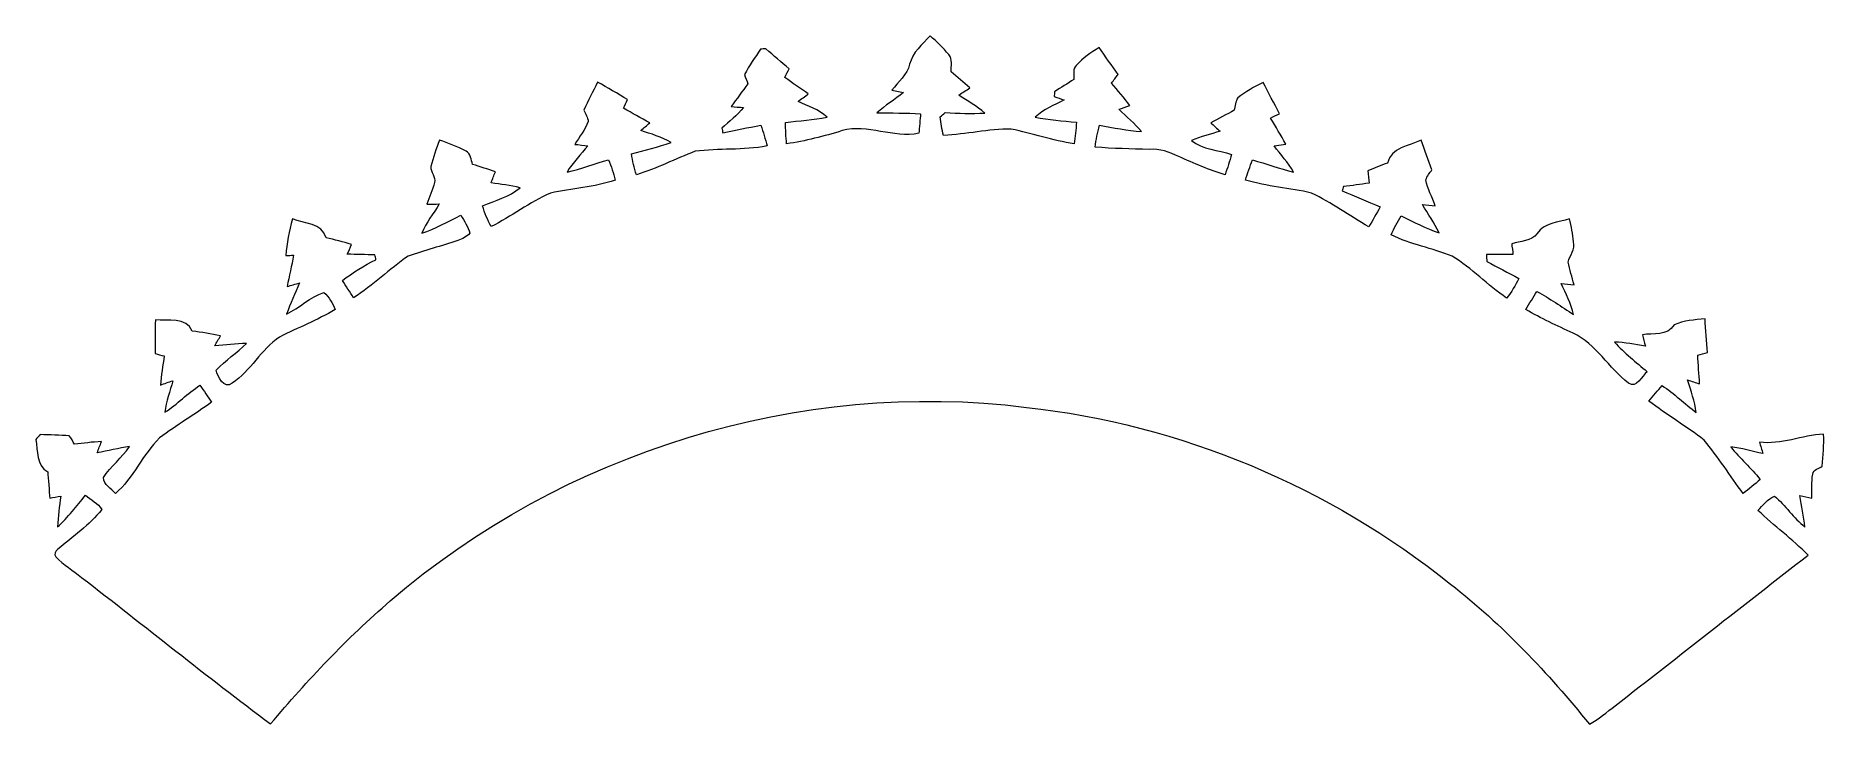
# Model space of a CAD drawing. Header units: centimetres. Extents: x -16.4 to 16.4, y -6.3 to 6.3.
import ezdxf

# ---------------------------------------------------------------- set-up
doc = ezdxf.new("R2010")
doc.units = ezdxf.units.CM
doc.header["$MEASUREMENT"] = 0
doc.layers.add('Layer 1', color=7, linetype='Continuous')

msp = doc.modelspace()

# ---------------------------------------------------------------- linework, layer by layer
at = {"layer": 'Layer 1', "color": 8, "lineweight": 9}
msp.add_open_spline([(-0.37039, 5.7995), (-0.31466, 6.0161), (-0.14074, 6.16956), (0.01025, 6.32337), (0.01025, 6.32337), (0.1242, 6.21048), (0.24661, 6.10394), (0.34786, 5.97835), (0.34786, 5.97835), (0.42547, 5.89157), (0.38914, 5.76598), (0.39478, 5.66085), (0.39478, 5.66085), (0.50767, 5.56278), (0.62162, 5.46436), (0.73415, 5.36558), (0.73415, 5.36558), (0.66783, 5.32113), (0.6008, 5.27809), (0.53624, 5.23116), (0.53624, 5.23116), (0.69641, 5.12568), (0.86503, 5.02973), (1.01038, 4.90238), (1.01038, 4.90238), (0.76731, 4.89286), (0.52531, 4.89426), (0.28295, 4.9112), (0.28295, 4.9112), (0.25191, 4.8858), (0.22086, 4.86005), (0.19017, 4.83465), (0.19017, 4.83465), (0.20393, 4.71894), (0.22474, 4.60217), (0.2512, 4.48822), (0.2512, 4.48822), (0.66642, 4.51821), (1.07776, 4.60675), (1.49474, 4.60958), (1.49474, 4.60958), (1.88209, 4.5302), (2.2578, 4.39862), (2.65009, 4.33829), (2.65009, 4.33829), (2.66738, 4.47023), (2.68678, 4.60146), (2.69242, 4.73446), (2.69242, 4.73446), (2.43983, 4.76374), (2.18513, 4.77609), (1.93642, 4.82759), (1.93642, 4.82759), (2.08635, 4.97363), (2.28532, 5.04737), (2.467, 5.14403), (2.467, 5.14403), (2.40667, 5.1645), (2.34635, 5.18496), (2.28602, 5.20507), (2.28602, 5.20507), (2.28708, 5.22764), (2.2892, 5.27315), (2.29061, 5.29573), (2.29061, 5.29573), (2.40914, 5.37122), (2.52944, 5.44531), (2.64762, 5.52221), (2.64762, 5.52221), (2.64586, 5.60864), (2.62187, 5.71024), (2.6896, 5.77974), (2.6896, 5.77974), (2.81237, 5.90956), (2.95559, 6.01857), (3.11117, 6.10571), (3.11117, 6.10571), (3.22582, 5.94096), (3.34189, 5.77657), (3.45936, 5.61323), (3.45936, 5.61323), (3.41809, 5.5589), (3.37611, 5.50563), (3.33483, 5.45166), (3.33483, 5.45166), (3.45125, 5.31937), (3.56766, 5.18602), (3.67103, 5.04279), (3.67103, 5.04279), (3.60435, 5.0195), (3.53803, 4.99587), (3.47206, 4.97187), (3.47206, 4.97187), (3.61353, 4.83852), (3.76275, 4.71188), (3.8894, 4.56372), (3.8894, 4.56372), (3.62799, 4.58206), (3.37117, 4.63286), (3.11399, 4.67802), (3.11399, 4.67802), (3.08365, 4.54572), (3.05155, 4.41308), (3.03638, 4.27761), (3.03638, 4.27761), (3.36588, 4.25221), (3.69678, 4.24163), (4.02769, 4.23634), (4.02769, 4.23634), (4.22207, 4.25927), (4.40234, 4.17848), (4.57591, 4.10369), (4.57591, 4.10369), (4.85283, 3.98022), (5.12976, 3.85287), (5.42292, 3.77102), (5.42292, 3.77102), (5.46526, 3.89485), (5.50547, 4.01938), (5.54287, 4.14497), (5.54287, 4.14497), (5.29733, 4.23105), (5.00911, 4.22893), (4.8045, 4.40179), (4.8045, 4.40179), (4.97525, 4.47129), (5.15516, 4.51396), (5.33085, 4.57007), (5.33085, 4.57007), (5.27371, 4.62157), (5.21584, 4.67202), (5.1594, 4.72388), (5.1594, 4.72388), (5.30298, 4.80149), (5.44726, 4.87769), (5.59155, 4.95495), (5.59155, 4.95495), (5.60954, 5.0315), (5.61201, 5.11475), (5.65364, 5.18355), (5.65364, 5.18355), (5.79969, 5.29255), (5.95668, 5.3878), (6.12142, 5.46647), (6.12142, 5.46647), (6.22408, 5.27633), (6.31898, 5.08159), (6.41987, 4.89003), (6.41987, 4.89003), (6.36519, 4.86428), (6.31051, 4.83852), (6.25618, 4.81207), (6.25618, 4.81207), (6.35073, 4.65226), (6.44845, 4.49422), (6.53735, 4.33087), (6.53735, 4.33087), (6.53735, 4.33087), (6.32251, 4.29983), (6.32251, 4.29983), (6.32251, 4.29983), (6.44351, 4.14144), (6.58039, 3.99292), (6.67846, 3.81794), (6.67846, 3.81794), (6.42446, 3.88462), (6.17646, 3.96999), (5.92457, 4.04266), (5.92457, 4.04266), (5.87906, 3.9206), (5.83497, 3.79783), (5.79616, 3.67366), (5.79616, 3.67366), (6.19163, 3.54772), (6.61037, 3.53255), (7.01078, 3.43165), (7.01078, 3.43165), (7.37766, 3.2595), (7.70716, 3.01678), (8.05853, 2.81464), (8.05853, 2.81464), (8.13578, 2.93177), (8.20175, 3.0563), (8.26737, 3.18012), (8.26737, 3.18012), (8.03806, 3.28384), (7.80453, 3.37768), (7.5724, 3.47363), (7.5724, 3.47363), (7.57769, 3.49374), (7.58827, 3.53431), (7.59356, 3.55477), (7.59356, 3.55477), (7.7509, 3.57135), (7.90895, 3.59146), (8.06558, 3.6151), (8.06558, 3.6151), (8.05676, 3.69094), (8.04866, 3.76644), (8.04124, 3.84193), (8.04124, 3.84193), (8.16296, 3.8885), (8.28324, 3.93753), (8.40531, 3.98587), (8.40531, 3.98587), (8.47233, 4.27091), (8.7983, 4.29807), (9.01985, 4.40391), (9.01985, 4.40391), (9.08828, 4.22328), (9.15391, 4.0416), (9.21847, 3.85957), (9.21847, 3.85957), (9.17859, 3.80101), (9.13168, 3.74598), (9.10698, 3.67895), (9.10698, 3.67895), (9.13661, 3.51032), (9.22551, 3.35863), (9.27985, 3.1967), (9.27985, 3.1967), (9.20153, 3.20587), (9.12356, 3.21469), (9.04561, 3.2221), (9.04561, 3.2221), (9.1472, 3.04924), (9.26573, 2.8859), (9.35181, 2.70387), (9.35181, 2.70387), (9.11016, 2.78536), (8.88298, 2.90319), (8.65578, 3.01714), (8.65578, 3.01714), (8.5877, 2.90354), (8.52525, 2.78642), (8.46951, 2.66612), (8.46951, 2.66612), (8.82794, 2.49044), (9.22446, 2.41988), (9.59418, 2.27454), (9.59418, 2.27454), (9.95047, 2.05017), (10.24611, 1.74537), (10.59113, 1.50513), (10.59113, 1.50513), (10.68109, 1.61485), (10.75552, 1.73655), (10.81444, 1.86567), (10.81444, 1.86567), (10.61864, 1.96868), (10.42461, 2.07487), (10.22881, 2.17647), (10.22881, 2.17647), (10.22493, 2.21915), (10.22176, 2.26184), (10.21894, 2.30417), (10.21894, 2.30417), (10.38087, 2.30558), (10.54527, 2.30594), (10.70825, 2.30664), (10.70825, 2.30664), (10.70225, 2.35568), (10.69026, 2.4534), (10.68426, 2.50243), (10.68426, 2.50243), (10.8416, 2.55323), (11.04586, 2.54442), (11.14993, 2.69258), (11.14993, 2.69258), (11.27869, 2.88908), (11.54222, 2.89155), (11.74718, 2.96105), (11.74718, 2.96105), (11.77822, 2.82135), (11.80821, 2.68094), (11.81809, 2.53736), (11.81809, 2.53736), (11.85584, 2.39625), (11.74789, 2.29288), (11.72249, 2.16588), (11.72249, 2.16588), (11.74789, 2.02583), (11.79304, 1.88931), (11.83008, 1.75102), (11.83008, 1.75102), (11.75106, 1.75737), (11.67239, 1.76513), (11.59407, 1.77254), (11.59407, 1.77254), (11.67768, 1.58521), (11.77364, 1.40177), (11.82162, 1.20068), (11.82162, 1.20068), (11.59972, 1.34709), (11.38135, 1.49913), (11.14852, 1.62755), (11.14852, 1.62755), (11.07902, 1.51783), (11.00987, 1.40776), (10.94426, 1.29593), (10.94426, 1.29593), (11.2233, 1.13154), (11.51646, 0.99431), (11.81174, 0.86131), (11.81174, 0.86131), (12.23719, 0.66023), (12.46579, 0.22031), (12.82844, -0.0605), (12.82844, -0.0605), (12.98155, -0.16739), (13.06974, 0.07991), (13.1724, 0.15117), (13.1724, 0.15117), (12.96744, 0.32791), (12.75154, 0.49478), (12.57162, 0.69798), (12.57162, 0.69798), (12.76247, 0.68916), (12.94945, 0.65), (13.13889, 0.62389), (13.13889, 0.62389), (13.1209, 0.69268), (13.10149, 0.76112), (13.08421, 0.82991), (13.08421, 0.82991), (13.28353, 0.86696), (13.5407, 0.80275), (13.66664, 1.01089), (13.66664, 1.01089), (13.84233, 1.09344), (14.042, 1.10473), (14.23391, 1.1259), (14.23391, 1.1259), (14.24802, 0.91846), (14.26495, 0.71032), (14.28118, 0.50289), (14.28118, 0.50289), (14.22086, 0.48807), (14.16018, 0.47361), (14.10021, 0.45915), (14.10021, 0.45915), (14.10797, 0.2824), (14.12208, 0.10672), (14.13513, -0.07002), (14.13513, -0.07002), (14.06105, -0.04744), (13.98767, -0.02381), (13.915, 0.00089), (13.915, 0.00089), (13.97603, -0.19632), (14.04341, -0.39211), (14.07375, -0.59742), (14.07375, -0.59742), (13.86138, -0.4355), (13.66664, -0.25029), (13.44545, -0.10036), (13.44545, -0.10036), (13.36502, -0.19561), (13.28459, -0.29051), (13.20486, -0.38576), (13.20486, -0.38576), (13.53047, -0.64293), (13.89066, -0.85213), (14.2198, -1.10437), (14.2198, -1.10437), (14.47027, -1.42151), (14.69852, -1.75665), (14.93241, -2.08685), (14.93241, -2.08685), (15.04036, -2.00324), (15.14478, -1.91575), (15.24885, -1.82756), (15.24885, -1.82756), (15.07881, -1.61801), (14.8742, -1.44021), (14.70593, -1.22995), (14.70593, -1.22995), (14.9063, -1.25077), (15.09963, -1.30827), (15.29577, -1.35166), (15.29577, -1.35166), (15.27602, -1.28111), (15.25414, -1.21126), (15.23262, -1.14176), (15.23262, -1.14176), (15.6355, -1.19397), (16.01191, -1.01652), (16.4102, -0.99572), (16.4102, -0.99572), (16.42253, -1.19291), (16.39891, -1.3887), (16.38691, -1.58555), (16.38691, -1.58555), (16.32412, -1.62436), (16.22816, -1.64447), (16.21123, -1.72772), (16.21123, -1.72772), (16.18795, -1.87342), (16.19747, -2.02194), (16.195, -2.1694), (16.195, -2.1694), (16.12162, -2.15423), (16.0493, -2.13731), (15.97663, -2.12107), (15.97663, -2.12107), (16.00485, -2.31439), (16.04966, -2.5056), (16.06835, -2.70105), (16.06835, -2.70105), (15.85739, -2.53664), (15.71417, -2.3017), (15.5085, -2.13342), (15.5085, -2.13342), (15.38361, -2.18845), (15.29471, -2.29675), (15.20652, -2.39624), (15.20652, -2.39624), (15.5025, -2.68059), (15.83764, -2.92259), (16.12514, -3.2161), (16.12514, -3.2161), (14.9444, -4.13791), (13.76507, -5.06148), (12.58538, -5.98435), (12.58538, -5.98435), (12.43157, -6.10324), (12.28129, -6.22671), (12.1123, -6.32337), (12.1123, -6.32337), (11.35172, -5.38286), (10.51704, -4.49669), (9.56312, -3.7488), (9.56312, -3.7488), (7.33956, -1.96691), (4.61012, -0.81227), (1.77414, -0.50217), (1.77414, -0.50217), (-2.39111, 0.01994), (-6.73168, -1.32168), (-9.90739, -4.05924), (-9.90739, -4.05924), (-10.70537, -4.74398), (-11.42222, -5.51692), (-12.10272, -6.31631), (-12.10272, -6.31631), (-13.27677, -5.44319), (-14.41236, -4.51856), (-15.57265, -3.62674), (-15.57265, -3.62674), (-15.72963, -3.50115), (-15.90532, -3.39567), (-16.04466, -3.25032), (-16.04466, -3.25032), (-16.08735, -3.20517), (-16.05137, -3.1392), (-16.00902, -3.10886), (-16.00902, -3.10886), (-15.72857, -2.8785), (-15.43154, -2.66154), (-15.20082, -2.3786), (-15.20082, -2.3786), (-15.27208, -2.26324), (-15.39943, -2.20045), (-15.50209, -2.1179), (-15.50209, -2.1179), (-15.66613, -2.3158), (-15.82065, -2.52606), (-16.01538, -2.69576), (-16.01538, -2.69576), (-16.00656, -2.50701), (-15.97728, -2.3204), (-15.95365, -2.13342), (-15.95365, -2.13342), (-16.02173, -2.14471), (-16.08947, -2.1567), (-16.15755, -2.16905), (-16.15755, -2.16905), (-16.16637, -2.0484), (-16.18436, -1.80675), (-16.19354, -1.68574), (-16.19354, -1.68574), (-16.40802, -1.56756), (-16.37592, -1.30016), (-16.41367, -1.09167), (-16.41367, -1.09167), (-16.38651, -1.06203), (-16.35899, -1.03275), (-16.33182, -1.00347), (-16.33182, -1.00347), (-16.15367, -1.00453), (-15.97552, -1.01264), (-15.79807, -1.02782), (-15.79807, -1.02782), (-15.76068, -1.07332), (-15.73351, -1.12659), (-15.70353, -1.17774), (-15.70353, -1.17774), (-15.53843, -1.16152), (-15.37403, -1.13823), (-15.20823, -1.13188), (-15.20823, -1.13188), (-15.23398, -1.19997), (-15.26079, -1.26805), (-15.2869, -1.33614), (-15.2869, -1.33614), (-15.08687, -1.30757), (-14.89249, -1.24936), (-14.69176, -1.22325), (-14.69176, -1.22325), (-14.83252, -1.42857), (-15.03642, -1.5845), (-15.1726, -1.79228), (-15.1726, -1.79228), (-15.16872, -1.9221), (-15.0269, -1.99266), (-14.95282, -2.08615), (-14.95282, -2.08615), (-14.61768, -1.79934), (-14.45505, -1.36577), (-14.13966, -1.06309), (-14.13966, -1.06309), (-13.82922, -0.83379), (-13.49902, -0.63235), (-13.18434, -0.40904), (-13.18434, -0.40904), (-13.2556, -0.30497), (-13.32792, -0.20055), (-13.39883, -0.09754), (-13.39883, -0.09754), (-13.62814, -0.24394), (-13.81511, -0.44538), (-14.04336, -0.59284), (-14.04336, -0.59284), (-14.02219, -0.39387), (-13.94705, -0.2069), (-13.89766, -0.01428), (-13.89766, -0.01428), (-13.97421, -0.03898), (-14.05006, -0.06579), (-14.12626, -0.0926), (-14.12626, -0.0926), (-14.10686, 0.08626), (-14.08357, 0.26406), (-14.055, 0.44151), (-14.055, 0.44151), (-14.11109, 0.45597), (-14.16753, 0.47043), (-14.22398, 0.48419), (-14.22398, 0.48419), (-14.22257, 0.69127), (-14.22151, 0.898), (-14.21727, 1.10473), (-14.21727, 1.10473), (-13.99361, 1.08003), (-13.64507, 1.16647), (-13.541, 0.898), (-13.541, 0.898), (-13.36814, 0.87048), (-13.19281, 0.8532), (-13.02242, 0.81051), (-13.02242, 0.81051), (-13.05734, 0.75019), (-13.09297, 0.68986), (-13.12719, 0.62883), (-13.12719, 0.62883), (-12.93281, 0.64365), (-12.73914, 0.6634), (-12.5444, 0.67222), (-12.5444, 0.67222), (-12.71797, 0.49654), (-12.93175, 0.3639), (-13.09967, 0.18327), (-13.09967, 0.18327), (-13.07604, 0.0591), (-12.95821, -0.17056), (-12.81004, -0.05979), (-12.81004, -0.05979), (-12.46714, 0.16599), (-12.27911, 0.56251), (-11.93657, 0.78935), (-11.93657, 0.78935), (-11.59755, 0.96044), (-11.24406, 1.10191), (-10.91527, 1.29347), (-10.91527, 1.29347), (-10.96854, 1.40741), (-11.02499, 1.52595), (-11.12377, 1.60744), (-11.12377, 1.60744), (-11.37741, 1.52736), (-11.57144, 1.32557), (-11.80886, 1.20986), (-11.80886, 1.20986), (-11.73795, 1.40459), (-11.64835, 1.59121), (-11.57144, 1.78347), (-11.57144, 1.78347), (-11.64729, 1.76231), (-11.72278, 1.73973), (-11.79757, 1.71645), (-11.79757, 1.71645), (-11.76018, 1.90906), (-11.7182, 2.10062), (-11.67904, 2.29288), (-11.67904, 2.29288), (-11.72772, 2.29006), (-11.77641, 2.28724), (-11.82474, 2.28477), (-11.82474, 2.28477), (-11.80251, 2.51231), (-11.76582, 2.73844), (-11.6995, 2.95752), (-11.6995, 2.95752), (-11.48148, 2.87109), (-11.16046, 2.88238), (-11.08249, 2.61427), (-11.08249, 2.61427), (-10.92727, 2.57405), (-10.77099, 2.53736), (-10.61753, 2.48973), (-10.61753, 2.48973), (-10.64258, 2.42976), (-10.66798, 2.36979), (-10.69338, 2.31017), (-10.69338, 2.31017), (-10.52475, 2.30664), (-10.35542, 2.30417), (-10.18679, 2.29677), (-10.18679, 2.29677), (-10.18185, 2.27525), (-10.17232, 2.23185), (-10.16739, 2.20998), (-10.16739, 2.20998), (-10.3847, 2.10168), (-10.59178, 1.97433), (-10.7851, 1.82757), (-10.7851, 1.82757), (-10.71596, 1.72244), (-10.64787, 1.61767), (-10.57872, 1.51148), (-10.57872, 1.51148), (-10.22101, 1.73479), (-9.92609, 2.041), (-9.57684, 2.27383), (-9.57684, 2.27383), (-9.27697, 2.38461), (-8.96371, 2.45622), (-8.66279, 2.56382), (-8.66279, 2.56382), (-8.582, 2.59416), (-8.49769, 2.62908), (-8.44301, 2.69893), (-8.44301, 2.69893), (-8.47546, 2.81852), (-8.54708, 2.92189), (-8.61128, 3.02596), (-8.61128, 3.02596), (-8.84517, 2.90778), (-9.0766, 2.78219), (-9.32425, 2.69435), (-9.32425, 2.69435), (-9.24664, 2.88978), (-9.11293, 3.05453), (-9.00534, 3.23374), (-9.00534, 3.23374), (-9.08118, 3.23268), (-9.15668, 3.23057), (-9.23217, 3.22916), (-9.23217, 3.22916), (-9.18913, 3.36286), (-9.1274, 3.49057), (-9.09106, 3.62674), (-9.09106, 3.62674), (-9.05825, 3.73222), (-9.17537, 3.81653), (-9.1595, 3.9206), (-9.1595, 3.9206), (-9.11681, 4.0857), (-9.06037, 4.24657), (-9.00287, 4.40707), (-9.00287, 4.40707), (-8.8353, 4.35133), (-8.67161, 4.28432), (-8.51427, 4.20388), (-8.51427, 4.20388), (-8.42466, 4.15767), (-8.42361, 4.04407), (-8.39256, 3.96046), (-8.39256, 3.96046), (-8.25392, 3.91425), (-8.11351, 3.87333), (-7.97487, 3.82606), (-7.97487, 3.82606), (-8.00133, 3.75797), (-8.02814, 3.69024), (-8.0546, 3.62215), (-8.0546, 3.62215), (-7.87645, 3.59499), (-7.69688, 3.57488), (-7.52261, 3.52972), (-7.52261, 3.52972), (-7.72228, 3.36568), (-7.97664, 3.29618), (-8.21159, 3.20129), (-8.21159, 3.20129), (-8.17207, 3.06864), (-8.11881, 2.94058), (-8.05531, 2.81747), (-8.05531, 2.81747), (-7.6796, 2.99985), (-7.34904, 3.26514), (-6.96593, 3.432), (-6.96593, 3.432), (-6.57011, 3.51702), (-6.16089, 3.54066), (-5.7746, 3.67119), (-5.7746, 3.67119), (-5.80846, 3.79889), (-5.84939, 3.92413), (-5.89595, 4.0469), (-5.89595, 4.0469), (-6.15101, 3.97246), (-6.39972, 3.87545), (-6.65972, 3.819), (-6.65972, 3.819), (-6.55177, 3.9961), (-6.40713, 4.14532), (-6.27554, 4.30407), (-6.27554, 4.30407), (-6.33551, 4.31006), (-6.45581, 4.32205), (-6.51578, 4.32841), (-6.51578, 4.32841), (-6.43606, 4.46882), (-6.3274, 4.59476), (-6.26954, 4.7461), (-6.26954, 4.7461), (-6.27907, 4.82265), (-6.32211, 4.88898), (-6.3528, 4.95812), (-6.3528, 4.95812), (-6.26919, 5.12851), (-6.18523, 5.2989), (-6.10056, 5.46859), (-6.10056, 5.46859), (-5.91042, 5.37334), (-5.73191, 5.25692), (-5.54811, 5.14968), (-5.54811, 5.14968), (-5.57316, 5.09676), (-5.59856, 5.04385), (-5.62326, 4.99057), (-5.62326, 4.99057), (-5.46345, 4.90026), (-5.30187, 4.81383), (-5.14171, 4.72352), (-5.14171, 4.72352), (-5.19569, 4.67624), (-5.25107, 4.63004), (-5.30611, 4.58382), (-5.30611, 4.58382), (-5.11667, 4.52102), (-4.92229, 4.46387), (-4.74731, 4.36404), (-4.74731, 4.36404), (-4.98649, 4.27973), (-5.23449, 4.22399), (-5.47791, 4.15449), (-5.47791, 4.15449), (-5.45569, 4.02538), (-5.42711, 3.89591), (-5.38478, 3.77138), (-5.38478, 3.77138), (-5.0133, 3.88285), (-4.66864, 4.06383), (-4.30704, 4.20035), (-4.30704, 4.20035), (-3.8703, 4.25927), (-3.42263, 4.21482), (-2.98765, 4.29878), (-2.98765, 4.29878), (-3.01834, 4.42753), (-3.05539, 4.55454), (-3.1016, 4.67872), (-3.1016, 4.67872), (-3.33443, 4.63673), (-3.56621, 4.58876), (-3.79798, 4.54078), (-3.79798, 4.54078), (-3.80292, 4.56195), (-3.81315, 4.60393), (-3.81809, 4.6251), (-3.81809, 4.6251), (-3.6791, 4.74575), (-3.53657, 4.86428), (-3.4191, 5.00645), (-3.4191, 5.00645), (-3.49565, 5.01138), (-3.57185, 5.01598), (-3.64805, 5.02233), (-3.64805, 5.02233), (-3.54645, 5.16308), (-3.44168, 5.30137), (-3.33761, 5.44037), (-3.33761, 5.44037), (-3.35948, 5.49752), (-3.38806, 5.5529), (-3.39934, 5.61323), (-3.39934, 5.61323), (-3.31821, 5.77692), (-3.20461, 5.92261), (-3.10866, 6.07784), (-3.10866, 6.07784), (-3.08326, 6.0789), (-3.03246, 6.08136), (-3.00741, 6.08242), (-3.00741, 6.08242), (-2.86771, 5.95789), (-2.72554, 5.83618), (-2.58125, 5.7173), (-2.58125, 5.7173), (-2.60771, 5.66403), (-2.63487, 5.61076), (-2.66133, 5.55714), (-2.66133, 5.55714), (-2.51846, 5.45589), (-2.37523, 5.35394), (-2.22953, 5.25692), (-2.22953, 5.25692), (-2.29268, 5.2093), (-2.35653, 5.16238), (-2.41897, 5.1137), (-2.41897, 5.1137), (-2.23306, 5.03573), (-2.03797, 4.96694), (-1.88452, 4.83077), (-1.88452, 4.83077), (-2.13569, 4.77573), (-2.39393, 4.76445), (-2.64793, 4.72776), (-2.64793, 4.72776), (-2.64546, 4.59863), (-2.64087, 4.46776), (-2.62923, 4.33864), (-2.62923, 4.33864), (-2.28245, 4.38767), (-1.94272, 4.4787), (-1.60759, 4.57993), (-1.60759, 4.57993), (-1.14157, 4.70835), (-0.66496, 4.43389), (-0.20071, 4.53125), (-0.20071, 4.53125), (-0.19259, 4.62087), (-0.17637, 4.80008), (-0.16825, 4.88968), (-0.16825, 4.88968), (-0.43531, 4.90767), (-0.70306, 4.90273), (-0.97012, 4.90908), (-0.97012, 4.90908), (-0.81772, 5.04561), (-0.64309, 5.15285), (-0.48187, 5.27809), (-0.48187, 5.27809), (-0.48187, 5.27809), (-0.69636, 5.32148), (-0.69636, 5.32148), (-0.69636, 5.32148), (-0.57853, 5.47353), (-0.4159, 5.60476), (-0.37039, 5.7995)], degree=3, knots=[0, 0, 0, 0, 0.00456621, 0.00456621, 0.00456621, 0.00456621, 0.00913242, 0.00913242, 0.00913242, 0.00913242, 0.01369863, 0.01369863, 0.01369863, 0.01369863, 0.01826484, 0.01826484, 0.01826484, 0.01826484, 0.02283105, 0.02283105, 0.02283105, 0.02283105, 0.02739726, 0.02739726, 0.02739726, 0.02739726, 0.03196347, 0.03196347, 0.03196347, 0.03196347, 0.03652968, 0.03652968, 0.03652968, 0.03652968, 0.04109589, 0.04109589, 0.04109589, 0.04109589, 0.0456621, 0.0456621, 0.0456621, 0.0456621, 0.05022831, 0.05022831, 0.05022831, 0.05022831, 0.05479452, 0.05479452, 0.05479452, 0.05479452, 0.05936073, 0.05936073, 0.05936073, 0.05936073, 0.06392694, 0.06392694, 0.06392694, 0.06392694, 0.06849315, 0.06849315, 0.06849315, 0.06849315, 0.07305936, 0.07305936, 0.07305936, 0.07305936, 0.07762557, 0.07762557, 0.07762557, 0.07762557, 0.08219178, 0.08219178, 0.08219178, 0.08219178, 0.08675799, 0.08675799, 0.08675799, 0.08675799, 0.0913242, 0.0913242, 0.0913242, 0.0913242, 0.09589041, 0.09589041, 0.09589041, 0.09589041, 0.10045662, 0.10045662, 0.10045662, 0.10045662, 0.10502283, 0.10502283, 0.10502283, 0.10502283, 0.10958904, 0.10958904, 0.10958904, 0.10958904, 0.11415525, 0.11415525, 0.11415525, 0.11415525, 0.11872146, 0.11872146, 0.11872146, 0.11872146, 0.12328767, 0.12328767, 0.12328767, 0.12328767, 0.12785388, 0.12785388, 0.12785388, 0.12785388, 0.13242009, 0.13242009, 0.13242009, 0.13242009, 0.1369863, 0.1369863, 0.1369863, 0.1369863, 0.14155251, 0.14155251, 0.14155251, 0.14155251, 0.14611872, 0.14611872, 0.14611872, 0.14611872, 0.15068493, 0.15068493, 0.15068493, 0.15068493, 0.15525114, 0.15525114, 0.15525114, 0.15525114, 0.15981735, 0.15981735, 0.15981735, 0.15981735, 0.16438356, 0.16438356, 0.16438356, 0.16438356, 0.16894977, 0.16894977, 0.16894977, 0.16894977, 0.17351598, 0.17351598, 0.17351598, 0.17351598, 0.17808219, 0.17808219, 0.17808219, 0.17808219, 0.1826484, 0.1826484, 0.1826484, 0.1826484, 0.18721461, 0.18721461, 0.18721461, 0.18721461, 0.19178082, 0.19178082, 0.19178082, 0.19178082, 0.19634703, 0.19634703, 0.19634703, 0.19634703, 0.20091324, 0.20091324, 0.20091324, 0.20091324, 0.20547945, 0.20547945, 0.20547945, 0.20547945, 0.21004566, 0.21004566, 0.21004566, 0.21004566, 0.21461187, 0.21461187, 0.21461187, 0.21461187, 0.21917808, 0.21917808, 0.21917808, 0.21917808, 0.22374429, 0.22374429, 0.22374429, 0.22374429, 0.2283105, 0.2283105, 0.2283105, 0.2283105, 0.23287671, 0.23287671, 0.23287671, 0.23287671, 0.23744292, 0.23744292, 0.23744292, 0.23744292, 0.24200913, 0.24200913, 0.24200913, 0.24200913, 0.24657534, 0.24657534, 0.24657534, 0.24657534, 0.25114155, 0.25114155, 0.25114155, 0.25114155, 0.25570776, 0.25570776, 0.25570776, 0.25570776, 0.26027397, 0.26027397, 0.26027397, 0.26027397, 0.26484018, 0.26484018, 0.26484018, 0.26484018, 0.26940639, 0.26940639, 0.26940639, 0.26940639, 0.2739726, 0.2739726, 0.2739726, 0.2739726, 0.27853881, 0.27853881, 0.27853881, 0.27853881, 0.28310502, 0.28310502, 0.28310502, 0.28310502, 0.28767123, 0.28767123, 0.28767123, 0.28767123, 0.29223744, 0.29223744, 0.29223744, 0.29223744, 0.29680365, 0.29680365, 0.29680365, 0.29680365, 0.30136986, 0.30136986, 0.30136986, 0.30136986, 0.30593607, 0.30593607, 0.30593607, 0.30593607, 0.31050228, 0.31050228, 0.31050228, 0.31050228, 0.31506849, 0.31506849, 0.31506849, 0.31506849, 0.3196347, 0.3196347, 0.3196347, 0.3196347, 0.32420091, 0.32420091, 0.32420091, 0.32420091, 0.32876712, 0.32876712, 0.32876712, 0.32876712, 0.33333333, 0.33333333, 0.33333333, 0.33333333, 0.33789954, 0.33789954, 0.33789954, 0.33789954, 0.34246575, 0.34246575, 0.34246575, 0.34246575, 0.34703196, 0.34703196, 0.34703196, 0.34703196, 0.35159817, 0.35159817, 0.35159817, 0.35159817, 0.35616438, 0.35616438, 0.35616438, 0.35616438, 0.36073059, 0.36073059, 0.36073059, 0.36073059, 0.3652968, 0.3652968, 0.3652968, 0.3652968, 0.36986301, 0.36986301, 0.36986301, 0.36986301, 0.37442922, 0.37442922, 0.37442922, 0.37442922, 0.37899543, 0.37899543, 0.37899543, 0.37899543, 0.38356164, 0.38356164, 0.38356164, 0.38356164, 0.38812785, 0.38812785, 0.38812785, 0.38812785, 0.39269406, 0.39269406, 0.39269406, 0.39269406, 0.39726027, 0.39726027, 0.39726027, 0.39726027, 0.40182648, 0.40182648, 0.40182648, 0.40182648, 0.40639269, 0.40639269, 0.40639269, 0.40639269, 0.4109589, 0.4109589, 0.4109589, 0.4109589, 0.41552511, 0.41552511, 0.41552511, 0.41552511, 0.42009132, 0.42009132, 0.42009132, 0.42009132, 0.42465753, 0.42465753, 0.42465753, 0.42465753, 0.42922374, 0.42922374, 0.42922374, 0.42922374, 0.43378995, 0.43378995, 0.43378995, 0.43378995, 0.43835616, 0.43835616, 0.43835616, 0.43835616, 0.44292237, 0.44292237, 0.44292237, 0.44292237, 0.44748858, 0.44748858, 0.44748858, 0.44748858, 0.45205479, 0.45205479, 0.45205479, 0.45205479, 0.456621, 0.456621, 0.456621, 0.456621, 0.46118721, 0.46118721, 0.46118721, 0.46118721, 0.46575342, 0.46575342, 0.46575342, 0.46575342, 0.47031963, 0.47031963, 0.47031963, 0.47031963, 0.47488584, 0.47488584, 0.47488584, 0.47488584, 0.47945205, 0.47945205, 0.47945205, 0.47945205, 0.48401826, 0.48401826, 0.48401826, 0.48401826, 0.48858447, 0.48858447, 0.48858447, 0.48858447, 0.49315068, 0.49315068, 0.49315068, 0.49315068, 0.49771689, 0.49771689, 0.49771689, 0.49771689, 0.50228311, 0.50228311, 0.50228311, 0.50228311, 0.50684932, 0.50684932, 0.50684932, 0.50684932, 0.51141553, 0.51141553, 0.51141553, 0.51141553, 0.51598174, 0.51598174, 0.51598174, 0.51598174, 0.52054795, 0.52054795, 0.52054795, 0.52054795, 0.52511416, 0.52511416, 0.52511416, 0.52511416, 0.52968037, 0.52968037, 0.52968037, 0.52968037, 0.53424658, 0.53424658, 0.53424658, 0.53424658, 0.53881279, 0.53881279, 0.53881279, 0.53881279, 0.543379, 0.543379, 0.543379, 0.543379, 0.54794521, 0.54794521, 0.54794521, 0.54794521, 0.55251142, 0.55251142, 0.55251142, 0.55251142, 0.55707763, 0.55707763, 0.55707763, 0.55707763, 0.56164384, 0.56164384, 0.56164384, 0.56164384, 0.56621005, 0.56621005, 0.56621005, 0.56621005, 0.57077626, 0.57077626, 0.57077626, 0.57077626, 0.57534247, 0.57534247, 0.57534247, 0.57534247, 0.57990868, 0.57990868, 0.57990868, 0.57990868, 0.58447489, 0.58447489, 0.58447489, 0.58447489, 0.5890411, 0.5890411, 0.5890411, 0.5890411, 0.59360731, 0.59360731, 0.59360731, 0.59360731, 0.59817352, 0.59817352, 0.59817352, 0.59817352, 0.60273973, 0.60273973, 0.60273973, 0.60273973, 0.60730594, 0.60730594, 0.60730594, 0.60730594, 0.61187215, 0.61187215, 0.61187215, 0.61187215, 0.61643836, 0.61643836, 0.61643836, 0.61643836, 0.62100457, 0.62100457, 0.62100457, 0.62100457, 0.62557078, 0.62557078, 0.62557078, 0.62557078, 0.63013699, 0.63013699, 0.63013699, 0.63013699, 0.6347032, 0.6347032, 0.6347032, 0.6347032, 0.63926941, 0.63926941, 0.63926941, 0.63926941, 0.64383562, 0.64383562, 0.64383562, 0.64383562, 0.64840183, 0.64840183, 0.64840183, 0.64840183, 0.65296804, 0.65296804, 0.65296804, 0.65296804, 0.65753425, 0.65753425, 0.65753425, 0.65753425, 0.66210046, 0.66210046, 0.66210046, 0.66210046, 0.66666667, 0.66666667, 0.66666667, 0.66666667, 0.67123288, 0.67123288, 0.67123288, 0.67123288, 0.67579909, 0.67579909, 0.67579909, 0.67579909, 0.6803653, 0.6803653, 0.6803653, 0.6803653, 0.68493151, 0.68493151, 0.68493151, 0.68493151, 0.68949772, 0.68949772, 0.68949772, 0.68949772, 0.69406393, 0.69406393, 0.69406393, 0.69406393, 0.69863014, 0.69863014, 0.69863014, 0.69863014, 0.70319635, 0.70319635, 0.70319635, 0.70319635, 0.70776256, 0.70776256, 0.70776256, 0.70776256, 0.71232877, 0.71232877, 0.71232877, 0.71232877, 0.71689498, 0.71689498, 0.71689498, 0.71689498, 0.72146119, 0.72146119, 0.72146119, 0.72146119, 0.7260274, 0.7260274, 0.7260274, 0.7260274, 0.73059361, 0.73059361, 0.73059361, 0.73059361, 0.73515982, 0.73515982, 0.73515982, 0.73515982, 0.73972603, 0.73972603, 0.73972603, 0.73972603, 0.74429224, 0.74429224, 0.74429224, 0.74429224, 0.74885845, 0.74885845, 0.74885845, 0.74885845, 0.75342466, 0.75342466, 0.75342466, 0.75342466, 0.75799087, 0.75799087, 0.75799087, 0.75799087, 0.76255708, 0.76255708, 0.76255708, 0.76255708, 0.76712329, 0.76712329, 0.76712329, 0.76712329, 0.7716895, 0.7716895, 0.7716895, 0.7716895, 0.77625571, 0.77625571, 0.77625571, 0.77625571, 0.78082192, 0.78082192, 0.78082192, 0.78082192, 0.78538813, 0.78538813, 0.78538813, 0.78538813, 0.78995434, 0.78995434, 0.78995434, 0.78995434, 0.79452055, 0.79452055, 0.79452055, 0.79452055, 0.79908676, 0.79908676, 0.79908676, 0.79908676, 0.80365297, 0.80365297, 0.80365297, 0.80365297, 0.80821918, 0.80821918, 0.80821918, 0.80821918, 0.81278539, 0.81278539, 0.81278539, 0.81278539, 0.8173516, 0.8173516, 0.8173516, 0.8173516, 0.82191781, 0.82191781, 0.82191781, 0.82191781, 0.82648402, 0.82648402, 0.82648402, 0.82648402, 0.83105023, 0.83105023, 0.83105023, 0.83105023, 0.83561644, 0.83561644, 0.83561644, 0.83561644, 0.84018265, 0.84018265, 0.84018265, 0.84018265, 0.84474886, 0.84474886, 0.84474886, 0.84474886, 0.84931507, 0.84931507, 0.84931507, 0.84931507, 0.85388128, 0.85388128, 0.85388128, 0.85388128, 0.85844749, 0.85844749, 0.85844749, 0.85844749, 0.8630137, 0.8630137, 0.8630137, 0.8630137, 0.86757991, 0.86757991, 0.86757991, 0.86757991, 0.87214612, 0.87214612, 0.87214612, 0.87214612, 0.87671233, 0.87671233, 0.87671233, 0.87671233, 0.88127854, 0.88127854, 0.88127854, 0.88127854, 0.88584475, 0.88584475, 0.88584475, 0.88584475, 0.89041096, 0.89041096, 0.89041096, 0.89041096, 0.89497717, 0.89497717, 0.89497717, 0.89497717, 0.89954338, 0.89954338, 0.89954338, 0.89954338, 0.90410959, 0.90410959, 0.90410959, 0.90410959, 0.9086758, 0.9086758, 0.9086758, 0.9086758, 0.91324201, 0.91324201, 0.91324201, 0.91324201, 0.91780822, 0.91780822, 0.91780822, 0.91780822, 0.92237443, 0.92237443, 0.92237443, 0.92237443, 0.92694064, 0.92694064, 0.92694064, 0.92694064, 0.93150685, 0.93150685, 0.93150685, 0.93150685, 0.93607306, 0.93607306, 0.93607306, 0.93607306, 0.94063927, 0.94063927, 0.94063927, 0.94063927, 0.94520548, 0.94520548, 0.94520548, 0.94520548, 0.94977169, 0.94977169, 0.94977169, 0.94977169, 0.9543379, 0.9543379, 0.9543379, 0.9543379, 0.95890411, 0.95890411, 0.95890411, 0.95890411, 0.96347032, 0.96347032, 0.96347032, 0.96347032, 0.96803653, 0.96803653, 0.96803653, 0.96803653, 0.97260274, 0.97260274, 0.97260274, 0.97260274, 0.97716895, 0.97716895, 0.97716895, 0.97716895, 0.98173516, 0.98173516, 0.98173516, 0.98173516, 0.98630137, 0.98630137, 0.98630137, 0.98630137, 0.99086758, 0.99086758, 0.99086758, 0.99086758, 1, 1, 1, 1], dxfattribs=at)

doc.saveas('drawing.dxf')
